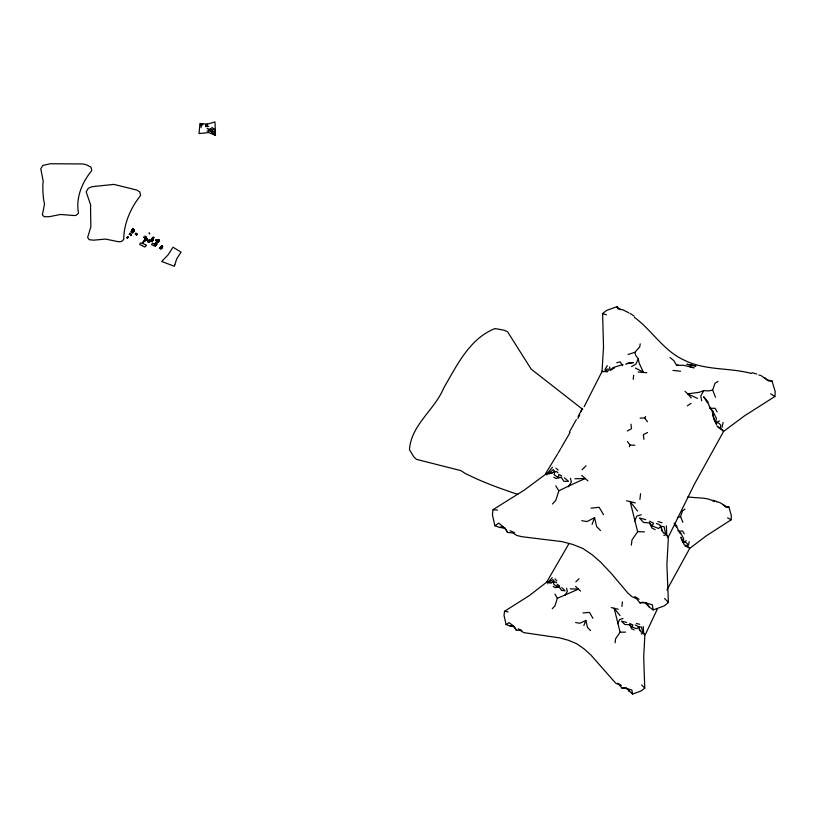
<?xml version="1.0" encoding="UTF-8"?>
<svg xmlns="http://www.w3.org/2000/svg" width="816" height="816" viewBox="0 0 816 816"><rect width="100%" height="100%" fill="white"/><g stroke="black" fill="none" stroke-linecap="round" stroke-linejoin="round"><path stroke-width="1.22" d="M160.844 247.87C161.456 250.124 159.763 246.707 161.65 246.595C163.496 246.769 159.548 245.83 161.507 247.829C164.22 245.126 158.641 248.36 162.139 246.259C161.68 243.8 159.752 252.389 160.579 246.707C167.392 245.657 155.703 250.206 162.353 246.32M134.283 230.54C133.334 230.724 133.651 229.429 133.681 230.673C133.079 228.97 133.375 228.725 133.487 229.888C135.007 230.132 133.62 231.418 132.977 230.581C133.334 230.591 135.191 230.316 133.538 229.684C133.059 228.674 134.783 231.836 133.946 230.265C132.11 232.397 134.609 227.501 132.284 229.714C133.753 228.898 134.456 232.162 133.64 229.694C131.876 228.572 135.629 231.132 133.804 230.765C132.151 228.949 134.344 229.378 133.834 230.806M156.458 245.004C157.539 241.709 154.316 247.105 154.836 245.29C158.865 242.036 155.744 246.503 154.275 245.075M205.805 126.786L205.805 124.97L207.417 124.981L207.437 124.093L214.996 121.921L215.465 135.385L208.702 132.559L199.053 133.569L199.91 123.502L207.437 124.093L207.407 124.95M144.361 241.414L144.391 240.414M155.438 245.789L154.693 244.127L156.315 243.902L155.315 245.789L154.612 244.3L155.213 243.433L155.111 245.687L155.968 244.27L156.386 244.861L154.612 244.3L154.346 245.075L155.162 245.779M156.652 243.413L155.295 244.28L155.734 245.545L155.224 243.821L156.356 243.331L156.652 244.045L155.907 243.454L154.397 244.963L155.315 245.789L155.356 243.678L154.071 245.881L151.572 244.596L152.541 243.117L156.315 244.718L155.55 243.729L154.52 245.126L155.693 245.667M145.758 240.434C141.79 240.373 149.297 239.476 146.105 239.567C144.534 239.465 147.492 239.557 146.849 239.578C146.319 239.904 144.452 239.272 144.687 240.179C146.115 241.577 143.381 238.802 145.595 239.527C149.522 240.363 143.789 238.527 145.86 239.945C142.208 240.404 148.471 239.261 147.135 239.363C145.483 240.067 145.37 240.679 144.503 239.017M546.587 473.535L524.28 490.1L493.027 509.663L492.405 514.733L494.894 525.728L498.76 523.158L504.931 528.156L507.532 532.45L512.642 532.858L516.844 535.469L521.832 536.693L561.816 541.6L572.444 544.343L582.828 548.444L592.171 554.758L600.576 562.071L611.204 573.362L627.881 593.059L631.859 596.608L636.572 598.74L639.948 602.881L645.211 602.687L648.975 606.829L653.167 609.929L664.316 605.86L668.416 602.453L666.886 564.57L668.304 538.937L667.264 535.918M145.778 239.996L144.667 239.21L147.155 239.384L146.727 239.873L147.135 239.363L144.585 239.098M146.941 239.904C147.329 237.976 145.931 241.373 144.32 239.996M149.185 242.066C151.399 241.148 146.197 242.148 148.859 242.423M568.925 543.66L546.649 582.185L529.615 595.394L504.523 611.317L504.033 615.478L506.053 624.526L509.174 622.628L514.111 626.545L516.212 630.074L520.312 630.442L523.688 632.604L559.745 637.898L568.252 640.223L576.565 643.651L584.032 648.842L590.743 654.85L615.641 683.125L619.395 684.879L622.078 688.265L626.27 688.133L632.584 694.079L641.478 690.826L644.752 688.072L643.702 657.196L644.854 634.96L642.631 631.931L641.437 627.045L638.908 626.882L635.215 624.944M158.732 241.546C157.886 241.23 155.621 242.801 158.253 241.72C157.57 238.864 159.916 240.72 158.059 240.506C156.774 245.84 156.029 237.65 158.722 240.649C157.835 243.199 157.192 238.313 158.62 240.404C159.599 241.964 155.02 241.801 157.621 241.281C159.242 240.547 158.447 238.731 158.63 241.312C159.599 240.944 155.428 240.873 157.59 242.332M158.681 239.802L157.335 242.026L156.56 241.689M201.144 125.695L201.195 123.787L202.756 124.828L201.195 123.787L201.073 127.612M208.672 130.019L210.426 131.192L207.121 128.255M160.732 248.656C158.641 248.38 163.985 247.901 161.038 246.901C162.517 249.176 161.364 245.473 162.139 246.259M161.527 246.493L162.149 247.911M128.051 237.068C126.623 237.711 128.255 237.833 127.398 236.946M129.346 234.559C131.498 231.254 129.04 236.436 129.693 233.417M134.232 230.408L133.426 229.653L133.865 230.846M145.217 240.689C143.381 242.077 147.104 237.007 145.707 239.292C143.545 239.455 149.41 240.108 145.462 238.19C147.206 238.323 146.707 238.894 145.564 238.119C148.155 238.017 143.636 238.874 145.207 239.343C147.023 240.587 144.595 236.915 144.952 239.282C146.482 240.016 146.778 239.69 147.094 239.629M158.08 241.465C158.039 243.086 158.437 238.741 158.926 239.955M161.507 247.829L161.405 248.441L161.711 245.871M561.765 587.642L565.07 590.835L561.398 590.417L559.307 586.877L556.879 586.684L554.9 585.194L553.544 583.899L554.197 581.431L552.962 579.595L549.494 581.91L549.464 582.91L551.208 582.797L554.197 581.431L556.685 582.808M134.334 230.316L133.171 229.021L133.804 230.765M145.115 240.394C147.91 235.793 142.831 239.384 146.258 239.761C146.095 240.434 146.401 238.813 146.472 239.404C147.625 239.924 143.667 238.966 146.156 239.873C143.953 238.027 146.431 238.099 146.982 239.853M134.099 230.765L133.702 229.745L134.293 230.224M148.767 241.363L149.114 242.301M133.049 232.366L132.529 232.968L132.11 231.55M133.416 230.897C133.1 228.347 134.477 231.703 133.885 229.786C132.743 228.072 134.181 232.244 133.049 230.408M160.762 248.401C161.425 245.483 162.139 245.626 161.456 248.339C163.435 246.871 160.079 245.942 160.528 248.452C161.986 248.727 161.925 244.861 161.272 246.208C163.577 247.88 157.539 248.441 161.405 248.441M620.67 309.723L616.855 306.694L606.472 310.478L602.636 313.558L603.514 347.351L601.994 371.596L584.134 406.705M133.661 230.877C133.753 229.633 133.661 229.265 134.048 230.938M146.747 239.547C145.513 239.221 146.503 240.434 146.645 239.404C143.534 239.567 146.982 237.058 146.482 240.067C141.933 239.272 149.695 238.568 145.248 240.567M144.799 239.119L146.472 239.792L146.707 238.323M143.075 242.933L142.535 243.025A4.223 3.754 -26.3 0 0 142.627 242.709A2.866 2.55 -25.9 0 0 142.769 242.179L143.432 241.373M564.366 477.748L568.507 481.318L563.897 481.338L561.286 477.36L558.246 477.431L555.767 475.912L554.074 474.555L554.89 471.679L553.35 469.598L549.035 473.056L548.984 474.045L554.89 471.679L556.553 471.597L558.001 472.76M156.672 243.647C154.112 246.279 153.938 246.35 155.907 243.454C157.131 244.412 155.825 241.944 155.295 244.28M156.478 243.688C153.428 244.627 157.447 242.26 156.356 244.769C156.611 240.669 154.683 246.259 156.335 244.698M157.967 242.219L157.06 240.506L158.59 240.057L158.202 239.629L156.794 241.679L157.508 242.27L158.967 240.424L156.886 240.842L157.865 242.321M134.069 229.837L132.284 229.714L133.967 229.857L133.844 230.673L132.814 229.102L133.436 229.174L134.038 230.5L133.008 229.021L133.222 230.02L132.192 230.194L133.283 229.133M151.031 241.312L152.102 241.271L152.041 239.945L153.204 239.18L153.153 237.232L153.979 237.66C151.46 238.272 153.388 241.373 151.378 241.567C150.338 240.445 153.5 241.097 152.816 239.414L152.225 238.119L153.153 237.232M656.421 523.505L659.134 524.484L660.95 526.371L664.102 526.677L665.489 533.205L668.202 537.265L694.763 483.531L723.568 431.45L744.274 415.997L774.894 396.484L775.2 391.547L772.007 380.98L767.04 379.838L760.849 375.462L758.89 375.095M146.482 238.588C146.023 240.455 146.972 236.497 145.228 239.068M157.223 241.903C158.233 237.456 159.314 241.179 157.213 241.964M158.1 240.128C157.692 242.719 157.998 241.148 158.498 240.098C158.029 239.159 157.57 240.791 158.712 240.22M145.891 238.384C147.237 238.088 144.391 239.18 146.452 238.17M157.967 239.924C159.62 239.404 155.846 240.812 157.325 241.842M666.907 589.958L689.693 548.423L706.411 535.735L731.095 519.853L731.371 515.773L728.902 507.011C723.996 507.011 721.283 501.565 716.377 501.84M127.133 237.925L127.847 236.915L127.051 238.088M129.418 234.396C130.305 234.61 129.662 232.621 130.305 233.794M133.12 229.265L132.172 229.877L133.487 229.888L132.661 229.153L131.876 230.326L133.1 229.102M156.305 244.525L156.764 243.709M133.936 230.489L132.916 229.194M688.949 547.424L689.693 548.423L687.154 546.128L687.347 543.762L685.777 542.375L683.023 542.048L680.942 537.173M643.651 633.42L643.263 626.494M146.503 239.853L145.656 238.058L146.36 238.109M722.68 430.063L723.568 431.45L720.497 428.257L720.783 425.146L718.886 423.198L715.53 422.535C712.358 417.731 713.674 411.499 709.93 406.99M666.733 535.214L666.397 525.902M160.905 247.228C163.2 248.707 159.946 246.381 161.078 246.718M148.573 241.597L150.073 240.047L148.92 240.72M137.312 234.294L136.558 234.467L137.027 233.927M133.957 229.786L133.059 230.041L132.988 229.276M155.723 243.841C155.091 243.239 156.519 243.443 155.887 243.188M131.192 234.865C129.295 236.222 132.406 235.345 131.05 234.998M145.748 240.577L146.717 238.558M633.206 379.348L633.685 375.217M621.914 606.461L622.445 601.892M639.907 499.412L640.58 493.67M144.993 240.322L145.115 239.557M158.008 241.628L157.07 241.893L157.08 240.842M145.625 238.211C144.82 240.751 145.615 238.904 146.278 240.026M160.65 248.268L162.078 247.778L160.14 247.707L161.007 248.696L160.242 247.381L160.966 247.054M615.101 642.784L615.611 638.714L620.099 632.206L614.152 608.246L611.296 607.583M631.329 545.149L631.972 539.998L637.622 531.726L630.176 501.585L626.596 500.779M155.713 244.514L156.295 243.178L155.499 243.545M127.755 236.956L127.102 237.599L127.918 237.619M129.948 233.325L129.397 234.07L130.203 234.09M162.455 246.616L161.782 246.748M156.407 240.21L156.029 240.822L155.785 240.067M136.445 233.774L136.69 234.294M640.203 343.862L639.744 346.933L634.828 352.339L628.034 354.501M161.395 248.584L161.435 247.738M155.224 245.718L154.826 244.3M160.732 247.738L161.129 248.707M151.378 241.567L153.469 239.547L151.99 239.108L153.469 239.547M144.208 237.354C143.851 236.987 144.493 237.242 143.769 237.272M158.62 240.404L157.631 240.7M156.407 243.25L156.111 243.678L156.019 242.964M688.449 545.353L689.173 541.712M722.129 427.247L723.109 422.433M558.246 477.431L558.868 474.382L561.755 475.932M155.713 245.524L155.744 244.81M161.405 246.167C162.568 246.595 161.609 245.677 161.395 246.595M687.154 546.128L684.206 544.731L683.023 542.048L683.726 538.744L680.677 533.062L678.463 531.104L676.556 525.657L674.098 523.127M716.509 424.81L715.53 422.535L716.417 418.363L712.694 410.978L710.002 408.306L707.656 401.36L703.657 396.739L707.533 402.931M158.651 241.414L157.733 240.434L158.416 239.578M160.191 248.105C161.17 249.655 160.905 246.259 161.956 246.962M161.078 247.472L161.986 246.085M158.692 240.118C158.916 239.639 157.58 240.169 158.59 240.057M556.879 586.684L557.379 584.389L559.674 585.949M146.819 238.629C144.106 239.057 147.686 240.965 146.105 238.211C146.829 238.884 143.83 238.16 145.483 240.7M157.661 240.353L157.223 241.577M161.272 246.208L160.64 247.952L160.497 247.207M157.733 241.373L158.539 240.465L158.6 241.006M133.406 229.52L134.11 230.398L132.957 229.347M145.503 239.741L146.074 237.884M133.875 229.969L133.589 230.326M146.482 240.006C143.871 239.017 148.114 239.629 145.656 239.639M145.87 239.588L146.533 239.72L145.86 239.945M145.748 239.567L146.39 239.506M155.876 240.71C156.386 239.731 156.55 240.955 155.795 240.404M161.435 248.268L161.058 246.585L160.732 247.013M145.095 239.394L145.544 238.547M146.564 239.384C144.962 240.791 147.451 238.588 145.676 238.813L145.319 238.415L146.186 238.068L146.288 238.884M158.681 240.955L158.947 240.2L158.559 241.23M162.129 246.585L162.16 247.126L162.364 246.554M136.466 234.161C134.609 235.273 135.028 232.846 136.364 233.376A2.346 0.918 -62.7 0 1 136.343 233.784L136.303 235.12L136.639 233.855M680.677 533.062L680.442 533.797L678.351 530.288M161.65 246.595L162.007 246.014M158.447 239.975L157.988 239.812M547.771 583.817L548.24 582.41M147.778 241.72L148.42 240.281A2.346 0.898 -62.7 0 1 148.736 239.986L149.777 239.761L149.644 241.25M156.539 244.015L155.213 244.321M712.694 410.978L713.225 416.476L715.173 421.586M592.079 524.402L594.558 517.63L587.02 521.567L581.737 520.71M133.039 232.081L132.396 232.795M136.894 234.243C136.67 235.222 137.649 234.314 136.721 235.008M587.918 480.91L585.327 478.523C576.269 482.409 567.559 486.54 558.838 490.814L555.849 500.3L552.483 503.982M580.533 591.121L578.473 589.132L557.338 598.332L554.962 605.87L552.269 608.726M583.879 625.464L585.837 620.405L579.839 623.281L575.617 622.526M144.126 240.516L143.749 241.148M682.88 522.311L680.564 516.579L682.533 510.796L684.991 509.102M715.52 397.27L712.654 390.038L714.989 383.296L717.988 381.419M546.883 474.973L547.475 473.617M146.227 238.476L145.758 238.18M150.073 240.047L149.879 241.638M634.828 352.339L635.776 355.46L638.316 358.867L635.807 364.191L631.594 366.568M161.701 246.361L162.088 246.269M657.431 608.838L646.119 632.971L644.854 634.96L644.079 633.981M136.292 233.611L135.793 233.274M617.569 623.689L619.64 619.548L622.985 618.508M155.458 244.831L154.979 243.943L155.581 243.29M580.737 411.754L582.461 408.347L578.085 416.517M634.471 520.985L637.031 515.936L641.213 514.763M629.279 446.709L630.125 445.108L634.766 445.24M145.34 240.638L145.391 239.833M145.146 239.231L145.136 239.047M160.609 248.38L159.977 248.054M576.351 419.587L569.354 432.072M577.83 418.537L579.829 414.865M640.101 418.078L644.752 418.006L645.578 416.507M712.654 390.038L708.788 390.925L703.718 390.64L700.801 395.903L701.658 400.819M570.017 432.602L561.326 447.566M665.489 533.205L663.979 533.47L662.286 531.022L660.95 526.371L658.512 528.472L652.096 525.892L653.596 523.25L649.577 521.23M558.164 452.982L560.806 448.453M155.978 245.167L155.326 243.545M557.593 453.951L545.486 473.821L549.035 473.056M604.921 369.617L607.298 365.599M642.631 631.931L641.386 632.308L639.999 630.482L638.908 626.882L636.929 628.687L634.664 628.045L631.747 626.902L632.92 624.944L629.677 623.516M133.895 229.918L134.11 230.112M564.958 595.364L567.334 591.457L566.579 588.285M155.071 245.463L155.723 245.075M133.804 230.377L133.253 230.836M143.361 242.138L144.177 241.516M568.375 486.775L571.353 482.052L570.394 478.309M145.931 239.618L145.768 239.659M151.99 239.108L153.296 238.721L152.572 238.915M547.352 473.525L552.473 467.221M151.144 240.934L151.98 241.556L152.041 239.945M145.391 239.435L146.594 238.925M144.197 237.272L143.738 237.13M157.988 241.057L157.162 240.343L158.926 240.587M132.192 231.632L132.212 232.254L132.692 231.713M547.526 582.104L546.649 582.185L548.148 582.124L552.259 577.718M133.008 232.458L132.325 232.254M157.009 241.913L157.039 241.495M157.774 240.628L158.365 240.383M154.397 245.188L154.938 245.014M603.116 371.219L601.994 371.596L605.115 371.484L606.88 369.169L608.818 369.138M157.712 242.342L156.825 241.016L157.417 240.383M611.072 370.076L612.979 367.628L622.985 364.477M152.786 238.211L153.755 237.293L153.551 238.048L152.704 237.68L152.816 238.68L152.225 238.119L153.235 238.272M156.274 244.249L155.315 243.984M155.53 243.923L156.295 244.015M146.258 239.455L145.87 239.7M133.314 229.714L132.325 229.367L133.396 230.02M161.425 247.993L160.262 248.268L160.477 247.687M582.043 469.751L586.041 465.773M575.861 581.859L579.054 578.738M145.789 239.455L146.329 239.374M127.704 237.946L127.918 237.007L127.541 237.374M155.703 240.241L155.744 240.567M146.135 238.547L145.544 238.996M156.448 240.343L155.897 240.241M145.513 239.353L146.278 239.302M154.663 245.075L155.071 244.31M155.02 244.474L154.765 244.943M146.309 238.833L145.982 239.476M687.337 405.909L691.06 403.328M144.993 239.945L145.136 239.302M155.356 244.912L156.254 244.372M627.29 430.981L631.523 428.716L630.962 424.198M641.243 634.073L642.855 633.247M647.578 432.5L643.355 434.642L643.916 439.314M162.058 247.075L161.191 246.993M145.258 239.231L146.176 239.221M670.028 357.53L673.863 360.662L676.637 365.446L678.137 364.742M550.769 473.515L554.89 471.679M550.892 582.889L554.197 581.431M610.072 369.954L614.438 368.036M625.75 364.232L628.84 362.885L633.542 362.569L627.014 363.599M145.931 238.741L145.687 238.394M683.023 542.048L686.297 540.733M715.53 422.535L719.6 420.944M703.718 390.64L699.22 392.292L687.674 393.863L685.083 391.374M663.847 535.459L665.795 534.766M132.467 232.305L131.692 232.754L132.008 231.571A2.346 0.928 -62.7 0 0 132.039 231.163C130.744 230.561 130.234 233.09 132.131 231.948M608.767 370.607L603.656 371.596M494.894 525.728L499.678 527.422L502.503 526.575L506.012 529.584L507.532 532.45M677.433 517.436L680.564 516.579M639.948 602.881L642.559 602.167L652.3 604.707L653.167 609.929M616.763 362.753L620.191 361.896L622.659 365.578M561.286 477.36L556.053 478.482L553.738 477.197M148.798 240.445L148.369 241.995M622.078 688.265L624.128 687.857L631.87 689.999L632.584 694.079M506.053 624.526L509.888 625.903L512.183 625.464L515.008 627.902L516.212 630.074M559.307 586.877L555.125 587.673L553.268 586.408M157.335 242.026L157.988 242.077M548.148 582.124L549.494 581.91M152.816 239.414L153.153 240.312L152.398 240.21M160.354 248.288L160.854 248.696M591.019 508.154L599.158 507.277L603.503 514.692M132.906 229.724L132.263 229.531M207.223 126.5L208.723 126.358M728.902 507.011L726.046 507.266L722.905 504.482M148.685 240.618L149.603 240.2M583.001 612.908L589.478 612.388L592.936 618.314M144.881 235.997L146.594 236.946M205.795 125.909L207.356 125.817M129.917 233.529L129.999 234.416M128.02 237.323L127.408 237.364M676.637 365.446L683.38 365.272L694.079 367.781L689.897 366.843M678.463 531.104L682.553 531.022L684.257 533.766M620.099 632.206L625.546 632.135M772.007 380.98L768.56 381.021L764.612 377.675M710.002 408.306L715.071 408.286L717.162 411.876M637.622 531.726L644.436 531.838M638.102 372.035L646.802 372.698M574.872 478.747L585.327 478.523L581.706 475.361M631.747 626.902L629.636 624.648L624.862 624.536L621.496 621.16L626.596 622.424M155.795 244.902L156.366 244.861M688.337 547.24L685.052 546.026M652.096 525.892L649.485 522.883L643.538 522.485L639.377 517.915L645.742 519.69M570.149 588.836L578.473 589.132L575.596 586.429M493.027 509.663L497.464 510.112M672.945 370.393L680.605 371.229M687.939 496.76C696.67 498.556 706.544 496.699 714.316 501.677M607.226 371.933L605.115 371.484M499.678 527.422L504.931 528.156M509.888 625.903L514.111 626.545M504.523 611.317L508.103 611.898M208.702 129.091L210.304 129.367M692.05 365.344L695.977 366.017L686.848 364.283L692.05 365.344L690.591 365.038M636.358 623.495L639.673 624.271M618.263 609.266L614.152 608.246L620.078 615.621M635.327 502.901L630.176 501.585L637.582 511.061M752.056 372.698L756.779 374.075M142.331 243.403C140.413 241.873 138.292 244.912 141.086 245.126A2.468 0.816 32 0 1 141.637 245.351M657.89 521.516L661.98 522.73M721.925 429.818L718.09 427.39M712.898 500.208L716.662 501.412M602.636 313.558L606.451 314.803M131.957 231.397L131.386 231.071M156.244 244.188L155.795 243.627M142.922 243.607L145.115 244.494A4.437 3.958 -27.4 0 1 145.819 244.994M645.211 602.687L647.047 603.381L648.975 606.829M634.46 317.383C651.892 330.123 663.592 350.9 684.165 360.121C705.177 370.78 729.739 367.455 751.607 373.524M510.061 530.737L514.621 532.695M634.195 629.911L631.594 628.789L629.636 624.648M518.252 628.891L521.914 630.493M635.378 368.057L643.334 372.137L639.101 363.008L638.316 358.867M655.166 529.625L651.933 528.034L649.485 522.883M697.476 398.392L687.674 393.863L691.234 398.004M207.009 130.805L208.712 131.733M626.27 688.133L627.688 688.908L629.258 691.519M727.617 517.844L731.095 519.853M720.497 428.257L716.999 425.942M770.63 393.822L774.894 396.484M634.828 596.537L639.061 599.301M617.987 683.237L621.343 685.532M630.319 313.487L634.226 316.21M153.153 240.312L152.286 239.588M629.085 312.946L622.873 309.815L617.977 308.887L616.855 306.694M211.885 129.662L210.304 128.449L215.2 132.692M211.823 127.347L214.975 129.979L213.384 128.561M555.941 468.129L558.195 470.149M582.797 409.448L531.165 369.128L507.572 331.755L503.982 330.174L495.026 328.552C469.557 338.569 456.766 365.619 443.771 387.916C434.795 409.826 411.08 424.789 409.459 449.718L413.865 456.919L416.537 459.377L460.938 470.618L465.518 473.657L477.615 479.308A351.665 312.579 2.3 0 0 487.713 483.531L490.753 484.735A307.224 275.849 2.4 0 0 499.831 488.162L511.622 492.323A425.799 372.188 2.2 0 0 517.834 494.363M131.335 234.967L131.447 234.274L130.856 235.069M145.819 244.994L146.237 245.555L145.003 246.973A2.713 2.397 -24.8 0 1 144.432 246.871L142.484 245.861A5.11 1.214 30.6 0 0 141.913 245.473M641.702 684.981L644.752 688.072M600.494 530.512L596.639 526.595L594.558 517.63M590.58 630.625L587.5 627.443L585.837 620.405M664.612 598.485L668.416 602.453M555.033 578.901L556.838 580.849M627.422 441.538L630.125 445.108M644.752 418.006L647.435 421.719M674.526 524.229L676.403 527.146M555.818 485.928L558.838 490.814M132.773 230.214L132.478 229.643M554.931 594.099L557.338 598.332M681.023 537.754L682.635 541.671M609.572 366.945L610.225 369.903M660.95 526.371L661.868 530.89M638.908 626.882L639.632 630.554M142.331 243.311A7.232 4.1 25.9 0 1 142.933 243.515M90.525 206.53L90.851 226.858L87.628 237.436L89.158 239.68L93.565 240.179L105.539 239.078L118.667 241.771L121.431 241.546L123.716 239.516C123.838 223.482 130.631 207.917 140.597 195.503L139.781 191.893L136.772 190.046L113.873 184.396L92.065 186.691L88.322 188.251L86.18 191.862L90.719 205.102L90.525 206.53M91.606 169.646L91.586 170.819C81.988 182.549 75.551 198.074 78.53 213.129L76.184 215.251L74.399 215.557L60.476 214.465L49.46 216.668L44.186 216.76L42.361 214.771L44.523 204.153L43.676 199.991A144.697 127.286 -22.3 0 1 43.37 197.227L43.289 196.37A106.376 93.248 -24.2 0 1 43.075 193.708A102.643 89.923 -24.3 0 1 42.911 190.964L42.881 190.026A119.534 104.907 -23.5 0 1 42.84 184.712L43.228 181.448L40.8 168.759L42.738 165.464L50.225 163.751L82.467 163.945A22.777 19.788 -27.1 0 1 86.384 164.781L90.923 167.117L91.606 169.646M149.155 233.06L149.675 233.723L149.155 233.06M174.797 264.751L174.359 266.271L161.69 261.467L168.106 254.837L173.033 247.197L181.03 252.124L176.756 258.794L174.797 264.751M211.905 131.957L210.273 130.499L215.465 135.385L211.915 131.947"/></g></svg>
